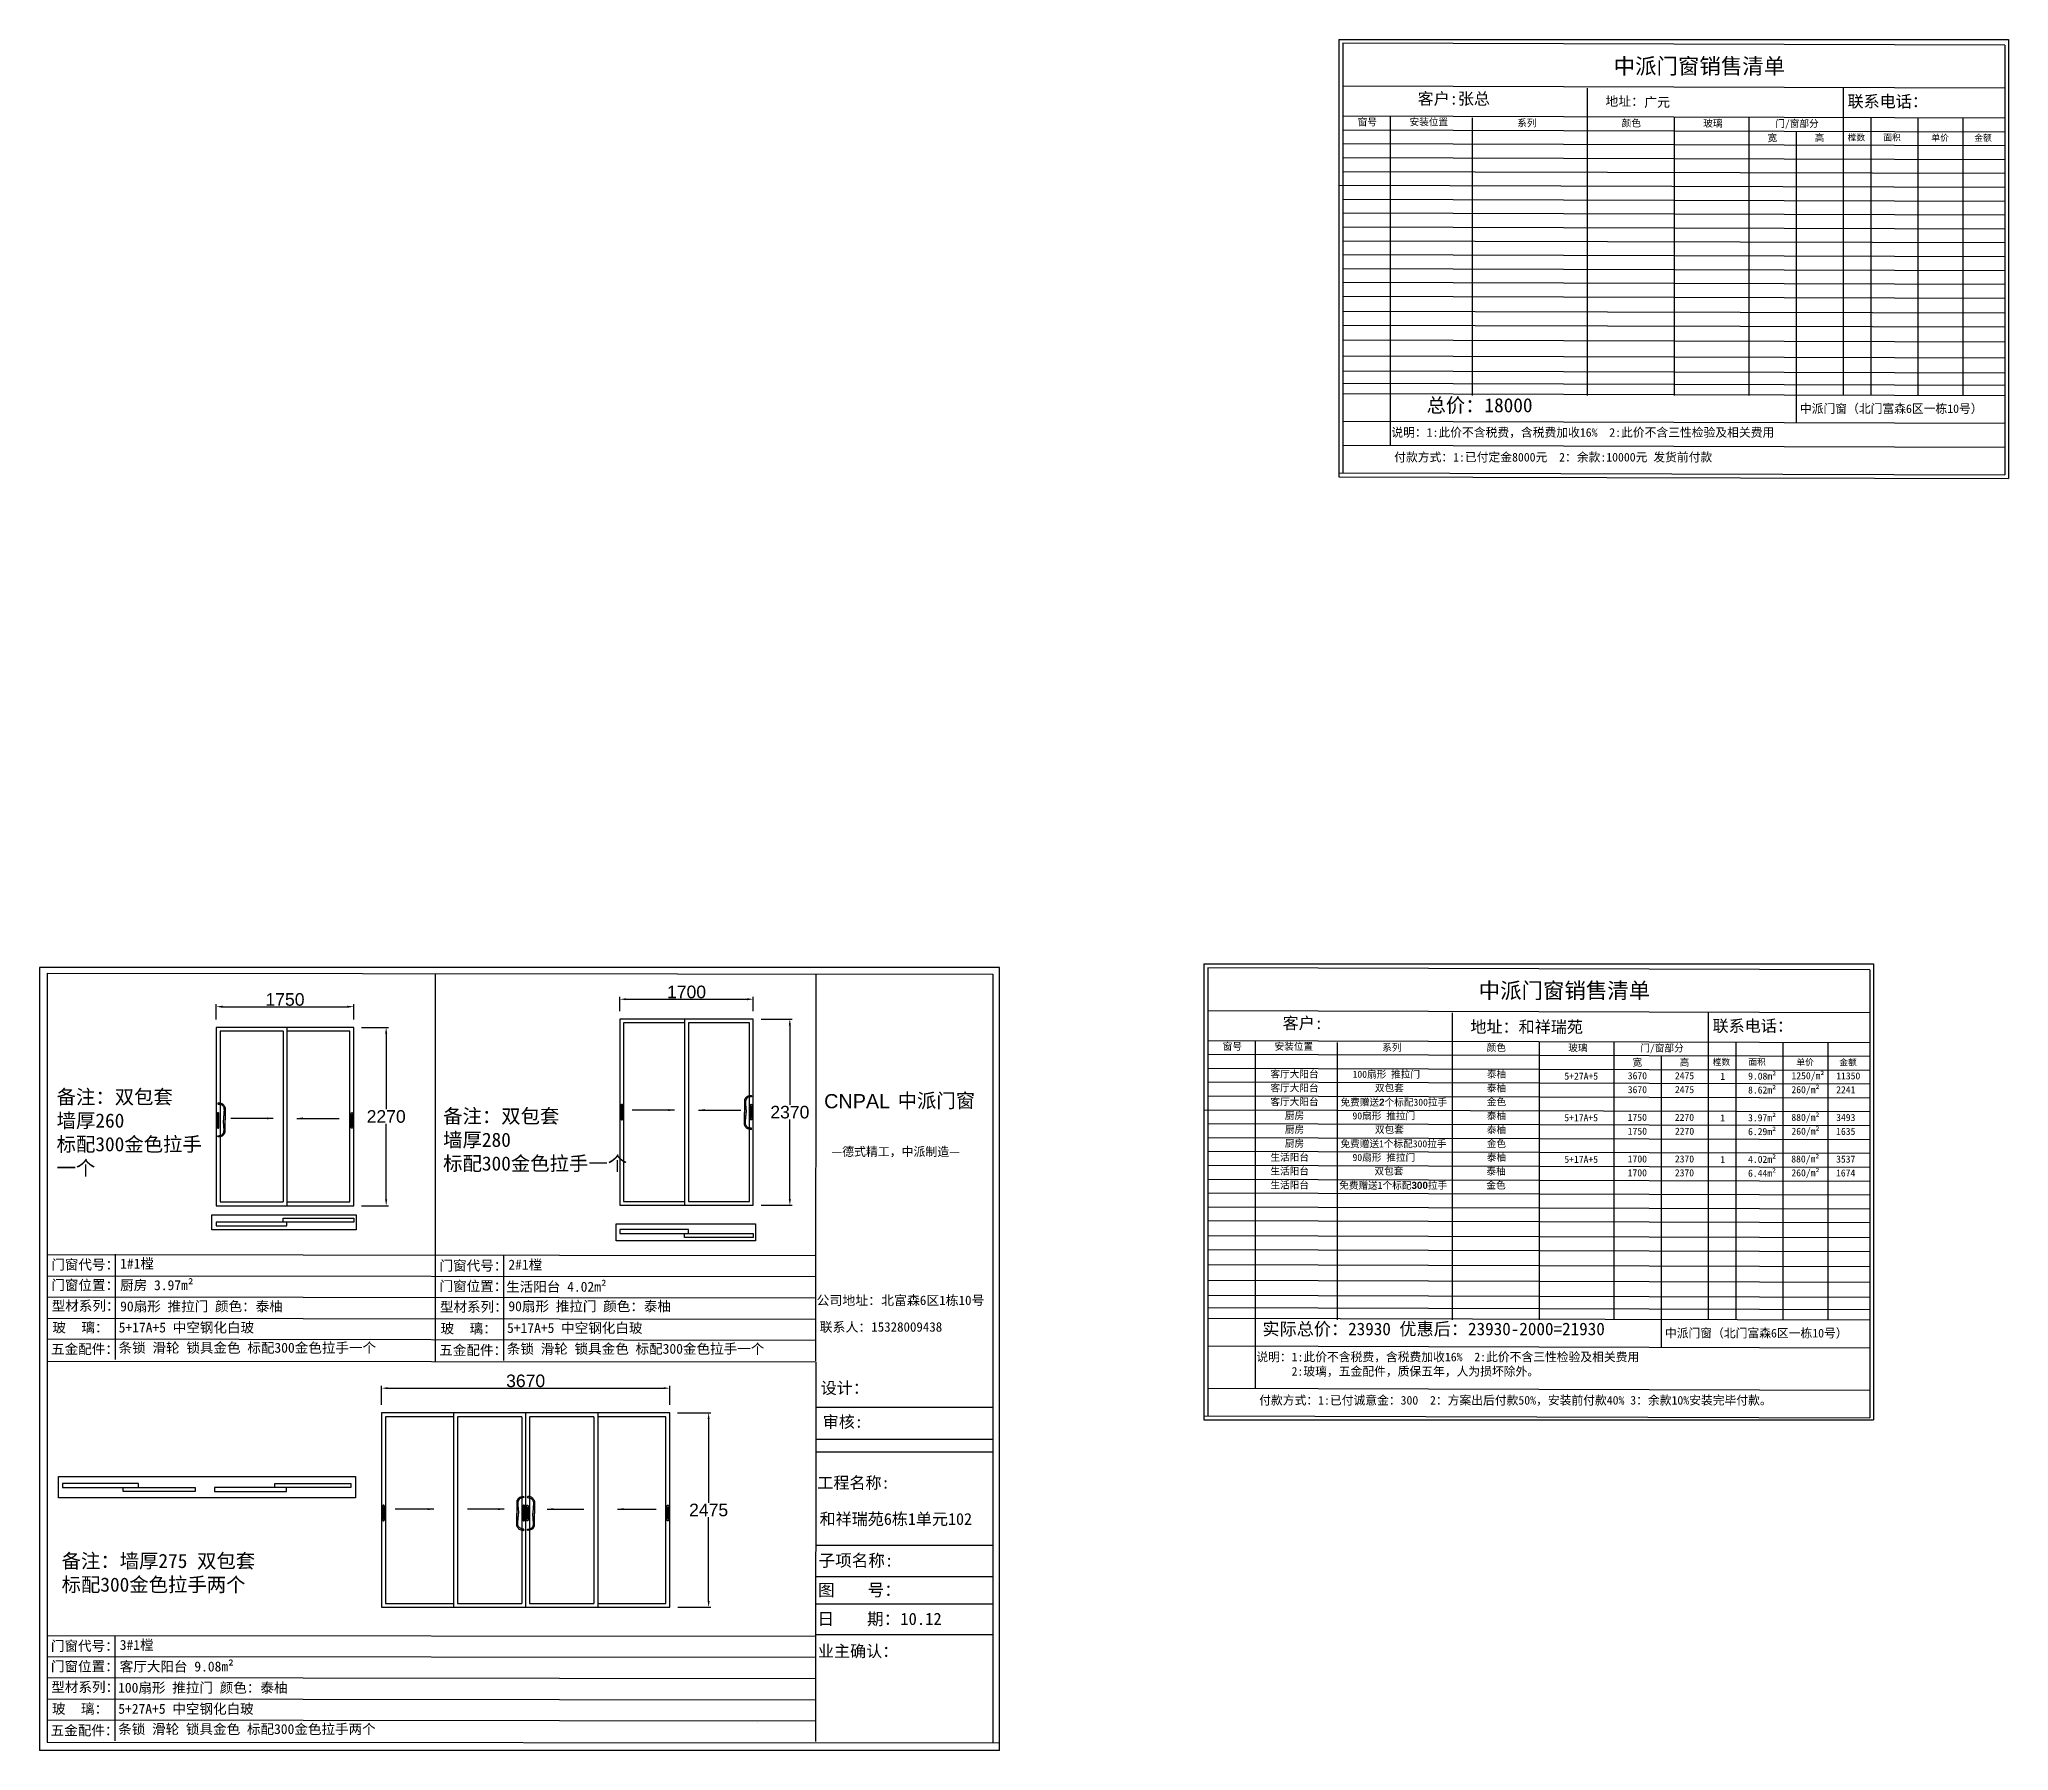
# Model space of a CAD drawing. Header units: inches. Extents: x -138455 to 599497, y -747149 to 13167.
# Drawn here: x 241319 to 266384, y -376523 to -354744 of the extents above; entities that cross this region are included whole.
import ezdxf

# ---------------------------------------------------------------- set-up
doc = ezdxf.new("R2010")
doc.units = ezdxf.units.IN
doc.header["$MEASUREMENT"] = 0
doc.header["$PDMODE"] = 35
doc.header["$PDSIZE"] = -3
doc.layers.add('0 @ 1', color=7, linetype='Continuous')
doc.styles.add('Annotative', font='arialbd.ttf')
doc.styles.add('MtXpl_', font='')
doc.styles.get("Standard").update_dxf_attribs({"font": 'arial.ttf'})
doc.styles.get('MtXpl_').set_extended_font_data('SimSun')
doc.dimstyles.get("Standard").update_dxf_attribs({"dimtxt": 80, "dimasz": 70, "dimexe": 40, "dimexo": 80, "dimgap": 0, "dimtad": 1, "dimtih": 1, "dimtoh": 1, "dimdec": 0, "dimzin": 0, "dimdsep": 46, "dimtxsty": 'Standard', "dimcen": 0.09, "dimadec": 0, "dimazin": 0, "dimtfac": 1, "dimtdec": 0, "dimtofl": 0, "dimtmove": 0, "dimatfit": 3, "dimfxl": 0, "dimtolj": 1, "dimtzin": 0, "dimarcsym": 0})

# ---------------------------------------------------------------- blocks, each defined once
blk = doc.blocks.new('*D1774')
at = {"color": 0, "lineweight": -2, "transparency": 16777216}
for p, q in [((243570, -367218), (243570, -367025)), ((243650, -367055), (245240, -367055)), ((245320, -367218), (245320, -367025))]:
    blk.add_line(p, q, dxfattribs=at)
at = {"color": 0, "transparency": 16777216}
for points in [[(243650, -367042), (243650, -367069), (243570, -367055)], [(245240, -367042), (245240, -367069), (245320, -367055)]]:
    blk.add_solid(points, dxfattribs=at)
at = {"layer": 'Defpoints', "color": 0, "transparency": 16777216}
for p in [(245320, -367055), (243570, -367318), (245320, -367318)]:
    blk.add_point(p, dxfattribs=at)
at = {"color": 0, "transparency": 16777216, "insert": (244445, -366964), "char_height": 160, "attachment_point": 5}
blk.add_mtext('\\A1;1750', dxfattribs=at)
blk = doc.blocks.new('*D1775')
at = {"color": 0, "lineweight": -2, "transparency": 16777216}
for p, q in [((245420, -367318), (245763, -367318)), ((245733, -367398), (245733, -368361)), ((245733, -369508), (245733, -368545)), ((245420, -369588), (245763, -369588))]:
    blk.add_line(p, q, dxfattribs=at)
at = {"color": 0, "transparency": 16777216}
for points in [[(245719, -367398), (245746, -367398), (245733, -367318)], [(245719, -369508), (245746, -369508), (245733, -369588)]]:
    blk.add_solid(points, dxfattribs=at)
at = {"layer": 'Defpoints', "color": 0, "transparency": 16777216}
for p in [(245320, -367318), (245320, -369588), (245733, -369588)]:
    blk.add_point(p, dxfattribs=at)
at = {"color": 0, "transparency": 16777216, "insert": (245733, -368453), "char_height": 160, "attachment_point": 5}
blk.add_mtext('\\A1;2270', dxfattribs=at)
blk = doc.blocks.new('*D1776')
at = {"color": 0, "lineweight": -2, "transparency": 16777216}
for p, q in [((250506, -367212), (250901, -367212)), ((250871, -367292), (250871, -368306)), ((250871, -369502), (250871, -368489)), ((250506, -369582), (250901, -369582))]:
    blk.add_line(p, q, dxfattribs=at)
at = {"color": 0, "transparency": 16777216}
for points in [[(250857, -367292), (250884, -367292), (250871, -367212)], [(250857, -369502), (250884, -369502), (250871, -369582)]]:
    blk.add_solid(points, dxfattribs=at)
at = {"layer": 'Defpoints', "color": 0, "transparency": 16777216}
for p in [(250406, -367212), (250406, -369582), (250871, -369582)]:
    blk.add_point(p, dxfattribs=at)
at = {"color": 0, "transparency": 16777216, "insert": (250871, -368398), "char_height": 160, "attachment_point": 5}
blk.add_mtext('\\A1;2370', dxfattribs=at)
blk = doc.blocks.new('*D1777')
at = {"color": 0, "lineweight": -2, "transparency": 16777216}
for p, q in [((248706, -367112), (248706, -366930)), ((250406, -367112), (250406, -366930)), ((248786, -366960), (250326, -366960))]:
    blk.add_line(p, q, dxfattribs=at)
at = {"color": 0, "transparency": 16777216}
for points in [[(248786, -366947), (248786, -366973), (248706, -366960)], [(250326, -366947), (250326, -366973), (250406, -366960)]]:
    blk.add_solid(points, dxfattribs=at)
at = {"layer": 'Defpoints', "color": 0, "transparency": 16777216}
for p in [(250406, -366960), (248706, -367212), (250406, -367212)]:
    blk.add_point(p, dxfattribs=at)
at = {"color": 0, "transparency": 16777216, "insert": (249556, -366868), "char_height": 160, "attachment_point": 5}
blk.add_mtext('\\A1;1700', dxfattribs=at)
blk = doc.blocks.new('*D1778')
at = {"color": 0, "lineweight": -2, "transparency": 16777216}
for p, q in [((245673, -372123), (245673, -371880)), ((245753, -371910), (249263, -371910)), ((249343, -372123), (249343, -371880))]:
    blk.add_line(p, q, dxfattribs=at)
at = {"color": 0, "transparency": 16777216}
for points in [[(245753, -371897), (245753, -371923), (245673, -371910)], [(249263, -371897), (249263, -371923), (249343, -371910)]]:
    blk.add_solid(points, dxfattribs=at)
at = {"layer": 'Defpoints', "color": 0, "transparency": 16777216}
for p in [(249343, -371910), (245673, -372223), (249343, -372223)]:
    blk.add_point(p, dxfattribs=at)
at = {"color": 0, "transparency": 16777216, "insert": (247508, -371818), "char_height": 160, "attachment_point": 5}
blk.add_mtext('\\A1;3670', dxfattribs=at)
blk = doc.blocks.new('*D1779')
at = {"color": 0, "lineweight": -2, "transparency": 16777216}
for p, q in [((249439, -372224), (249867, -372224)), ((249837, -372304), (249837, -373369)), ((249837, -374618), (249837, -373553)), ((249443, -374698), (249867, -374698))]:
    blk.add_line(p, q, dxfattribs=at)
at = {"color": 0, "transparency": 16777216}
for points in [[(249824, -372304), (249850, -372304), (249837, -372224)], [(249824, -374618), (249850, -374618), (249837, -374698)]]:
    blk.add_solid(points, dxfattribs=at)
at = {"layer": 'Defpoints', "color": 0, "transparency": 16777216}
for p in [(249339, -372224), (249343, -374698), (249837, -374698)]:
    blk.add_point(p, dxfattribs=at)
at = {"color": 0, "transparency": 16777216, "insert": (249837, -373461), "char_height": 160, "attachment_point": 5}
blk.add_mtext('\\A1;2475', dxfattribs=at)
blk = doc.blocks.new('123hhh')
for centre, radius, start, end in [((280706.3, -83231.5), 10, 16.45017, 30.15144), ((280724, -83285), 15, 176.76219, 183.23781), ((280706.3, -83338.5), 10, 329.84856, 343.54983)]:
    blk.add_arc(centre, radius, start, end)
for points, knots in [([(280691.5, -83211), (280688.9, -83210.6), (280685.3, -83210.1), (280685, -83215), (280689.9, -83216.5), (280695.6, -83216.9), (280703.8, -83219.4), (280710.5, -83226.2), (280712.5, -83239.1), (280711.7, -83253.6), (280710.7, -83267.6), (280709.5, -83277.4), (280709.2, -83282.1), (280709.1, -83284.2)], [0, 0, 0, 0, 6.082763, 8.582763, 11.318747, 19.461781, 26.725965, 36.438119, 46.233865, 64.642794, 80.276332, 88.205882, 94.390611, 94.390611, 94.390611, 94.390611]), ([(280714.9, -83226.5), (280712.4, -83222.1), (280706.8, -83213.8), (280697, -83212), (280691.5, -83211)], [0.93741, 0.93741, 0.93741, 0.93741, 13.606526, 29.417915, 29.417915, 29.417915, 29.417915]), ([(280715.8, -83228.7), (280716.2, -83230), (280717.4, -83234.2), (280716.8, -83248.6), (280716.7, -83266), (280716.7, -83280.5), (280716.7, -83285)], [1.197256, 1.197256, 1.197256, 1.197256, 5.358743, 14.155697, 44.084834, 57.684594, 57.684594, 57.684594, 57.684594]), ([(280691.5, -83359), (280688.9, -83359.4), (280685.3, -83359.9), (280685, -83355), (280689.9, -83353.5), (280695.6, -83353.1), (280703.8, -83350.6), (280710.5, -83343.8), (280712.5, -83330.9), (280711.7, -83316.4), (280710.7, -83302.4), (280709.5, -83292.6), (280709.2, -83287.9), (280709.1, -83285.8)], [0, 0, 0, 0, 6.082763, 8.582763, 11.318747, 19.461781, 26.725965, 36.438119, 46.233865, 64.642794, 80.276332, 88.205882, 94.390611, 94.390611, 94.390611, 94.390611]), ([(280715.8, -83341.3), (280716.2, -83340), (280717.4, -83335.8), (280716.8, -83321.4), (280716.7, -83304), (280716.7, -83289.5), (280716.7, -83285)], [1.197256, 1.197256, 1.197256, 1.197256, 5.358743, 14.155697, 44.084834, 57.684594, 57.684594, 57.684594, 57.684594]), ([(280714.9, -83343.5), (280712.4, -83347.9), (280706.8, -83356.2), (280697, -83358), (280691.5, -83359)], [0.93741, 0.93741, 0.93741, 0.93741, 13.606526, 29.417915, 29.417915, 29.417915, 29.417915])]:
    blk.add_open_spline(points, degree=3, knots=knots)

msp = doc.modelspace()

# ---------------------------------------------------------------- linework, layer by layer
for p, q in [((257860.3, -354744.5), (257860.3, -360309.9)), ((257860.3, -354744.5), (266384, -354744.5)), ((266334, -354819.6), (257910.3, -354794.5)), ((257910.3, -354794.5), (257910.3, -360259.9)), ((266334, -354819.6), (266334, -360285)), ((266384, -354744.5), (266384, -360335)), ((266334, -355366), (257910.3, -355340.8)), ((261017.5, -355366), (261017.5, -358052.9)), ((264279, -355366), (264279, -359276.4)), ((257910.3, -355717.8), (266334, -355743)), ((257910.3, -355894.3), (266334, -355919.5)), ((258510.3, -355717.8), (258510.3, -357306.1)), ((259555.8, -355743), (259555.8, -359276.4)), ((262127.3, -355743), (262127.3, -359276.4)), ((263079, -355743), (263079, -359276.4)), ((263679, -355919.5), (263679, -359276.4)), ((264630, -355743), (264630, -359276.4)), ((265230, -355743), (265230, -357331.2)), ((265799.3, -355743), (265799.3, -359276.4)), ((257910.3, -356070.8), (266334, -356095.9)), ((257910.3, -356247.2), (266334, -356272.4)), ((257910.3, -356423.7), (266334, -356448.9)), ((257860.3, -356600.2), (266334, -356625.3)), ((257910.3, -356776.7), (266334, -356801.8)), ((257910.3, -356953.1), (266334, -356978.3)), ((257910.3, -357129.6), (266334, -357154.7)), ((257910.3, -357306.1), (266334, -357331.2)), ((258510.3, -357306.1), (258510.3, -359907.9)), ((265230, -357331.2), (265230, -359276.4)), ((257910.3, -357482.5), (266334, -357507.7)), ((257910.3, -357659), (266334, -357684.2)), ((257910.3, -357835.5), (266334, -357860.6)), ((257910.3, -358012), (266334, -358037.1)), ((261017.5, -358052.9), (261017.5, -359276.4)), ((257910.3, -358201.2), (266334, -358226.3)), ((257910.3, -358379.4), (266334, -358404.5)), ((257910.3, -358570), (266334, -358595.2)), ((257910.3, -358771.8), (266334, -358797)), ((257910.3, -358962.5), (266334, -358987.6)), ((257910.3, -359118.4), (266334, -359143.5)), ((257910.3, -359251.3), (266334, -359276.4)), ((263679, -359276.4), (263679, -359629.4)), ((257910.3, -359604.2), (266334, -359629.4)), ((257910.3, -359907.9), (266334, -359933)), ((257860.3, -360259.9), (266334, -360285)), ((257860.3, -360309.9), (266384, -360335)), ((241318.6, -366555.4), (241318.6, -376522.6)), ((253538.5, -366555.4), (241318.6, -366555.4)), ((241418.5, -366626.3), (253454.5, -366639.5)), ((241418.5, -366626.3), (241418.5, -376413.3)), ((246360.1, -371567.3), (246360.2, -366639.5)), ((251199.5, -366639.5), (251199.4, -371560.3)), ((253454.5, -366639.5), (253456.5, -371577.2)), ((253538.5, -371677.3), (253538.5, -366555.4)), ((256142, -366510.2), (256142, -372312.1)), ((256142, -366510.2), (264665.7, -366510.2)), ((264615.7, -366585.3), (256192, -366560.2)), ((256192, -366560.2), (256192, -372262.1)), ((264615.7, -366585.3), (264615.7, -372287.2)), ((264665.7, -366510.2), (264665.7, -372312.1)), ((264615.7, -367131.7), (256192, -367106.5)), ((259299.2, -367131.7), (259299.2, -369818.6)), ((262560.7, -367131.7), (262560.7, -371042.1)), ((244420, -367368), (244420, -369538)), ((244470, -367318), (244470, -369588)), ((249530.5, -367212.5), (249530.5, -369582.5)), ((249580.5, -367262.5), (249580.5, -369532.5)), ((256192, -367483.5), (264615.7, -367508.7)), ((256192, -367660), (264615.7, -367685.2)), ((256792, -367483.5), (256792, -369071.8)), ((257837.5, -367508.7), (257837.5, -369076.7)), ((260409.1, -367508.7), (260409.1, -371042.1)), ((261360.7, -367508.7), (261360.7, -371042.1)), ((261960.7, -367685.2), (261960.7, -371042.1)), ((262911.8, -367508.7), (262911.8, -371042.1)), ((263511.8, -367508.7), (263511.8, -369096.9)), ((264081.1, -367508.7), (264081.1, -371042.1)), ((256192, -367836.5), (264615.7, -367861.6)), ((256192, -368013), (264615.7, -368038.1)), ((256192, -368189.4), (264615.7, -368214.6)), ((256142, -368365.9), (264615.7, -368391)), ((256192, -368542.4), (264615.7, -368567.5)), ((256192, -368718.8), (264615.7, -368744)), ((256192, -368895.3), (264615.7, -368920.5)), ((256192, -369071.8), (264615.7, -369096.9)), ((256792, -369071.8), (256792, -371910.1)), ((257837.5, -369076.7), (257837.5, -371042.1)), ((263511.8, -369096.9), (263511.8, -371042.1)), ((256192, -369248.3), (264615.7, -369273.4)), ((256192, -369424.7), (264615.7, -369449.9)), ((256192, -369601.2), (264615.7, -369626.3)), ((256192, -369777.7), (264615.7, -369802.8)), ((259299.2, -369818.6), (259299.2, -371042.1)), ((241418.5, -370210.8), (251199.4, -370222.1)), ((242283.3, -370204.3), (242283.7, -371545.5)), ((256192, -369966.9), (264615.7, -369992)), ((256192, -370145.1), (264615.7, -370170.3)), ((247224.9, -370217.5), (247225.3, -371558.7)), ((256192, -370335.8), (264615.7, -370360.9)), ((241418.5, -370478.3), (251199.4, -370489.6)), ((256192, -370537.5), (264615.7, -370562.7)), ((241418.5, -370747.6), (251199.4, -370758.9)), ((256192, -370728.2), (264615.7, -370753.3)), ((256192, -370884.1), (264615.7, -370909.2)), ((241418.5, -371019), (251199.4, -371030.3)), ((256192, -371017), (264615.7, -371042.1)), ((261960.7, -371042.1), (261960.7, -371395.1)), ((241418.5, -371283.9), (251199.4, -371297.1)), ((256192, -371369.9), (264615.7, -371395.1)), ((241418.5, -371567.9), (251199.5, -371575.8)), ((251199.5, -371575.8), (251199.4, -376405.7)), ((253454.5, -371577.2), (253456.5, -376422.5)), ((253538.5, -376522.6), (253538.5, -371677.3)), ((256192, -371910.1), (264615.7, -371935.2)), ((251199.5, -372152.3), (253454.5, -372152.3)), ((245723, -372273.5), (245723, -374648.5)), ((246590.5, -372273.5), (245723, -372273.5)), ((246590.5, -372223.5), (246590.5, -374698.5)), ((246640.5, -372273.5), (246640.5, -374648.5)), ((247458, -372273.5), (246640.5, -372273.5)), ((247458, -372273.5), (247458, -374648.5)), ((247508, -372223.5), (247508, -374698.5)), ((247558, -372273.5), (247558, -374648.5)), ((248375.5, -372273.5), (247558, -372273.5)), ((248375.5, -372273.5), (248375.5, -374648.5)), ((248425.5, -372223.5), (248425.5, -374698.5)), ((249293, -372273.5), (248425.5, -372273.5)), ((249293, -374648.5), (249293, -372273.5)), ((256142, -372262.1), (264615.7, -372287.2)), ((256142, -372312.1), (264665.7, -372312.1)), ((251199.4, -372558.6), (253454.5, -372558.6)), ((251199.4, -372719.6), (253456, -372718.9)), ((251199.4, -373910.1), (253456.1, -373909.4)), ((251199.4, -374308.4), (253456.2, -374307.7)), ((245723, -374648.5), (246590.5, -374648.5)), ((246640.5, -374648.5), (247458, -374648.5)), ((247558, -374648.5), (248375.5, -374648.5)), ((248425.5, -374648.5), (249293, -374648.5)), ((251199.4, -374655.8), (253456.3, -374655.1)), ((241418.5, -375056.2), (251199.4, -375067.5)), ((242278.3, -375057.2), (242278.7, -376398.4)), ((251199.4, -375044.6), (253456.4, -375044)), ((241418.5, -375323.7), (251199.4, -375334.9)), ((241418.5, -375593), (251199.4, -375604.3)), ((241418.5, -375864.4), (251199.4, -375875.6)), ((241418.5, -376129.3), (251199.4, -376142.5)), ((250457, -376159.8), (250457, -376159.8)), ((241418.5, -376413.3), (253538.5, -376422.6)), ((253538.5, -376522.6), (241318.6, -376522.6))]:
    msp.add_line(p, q)
for points in [[(243570, -369588), (245320, -369588), (245320, -367318), (243570, -367318)], [(248705.5, -369582.5), (250405.5, -369582.5), (250405.5, -367212.5), (248705.5, -367212.5)], [(243512, -369703.5), (245351.5, -369703.5), (245351.5, -369895), (243512, -369895)], [(244470, -369795.5), (243570, -369795.5), (243570, -369845.5), (244470, -369845.5)], [(244420, -369745.5), (245320, -369745.5), (245320, -369795.5), (244420, -369795.5)], [(248659, -369819.5), (250434, -369819.5), (250434, -370036), (248659, -370036)], [(249580.5, -369891), (248705.5, -369891), (248705.5, -369941), (249580.5, -369941)], [(250405.5, -369991), (249530.5, -369991), (249530.5, -369941), (250405.5, -369941)], [(245673, -374698.5), (249343, -374698.5), (249343, -372223.5), (245673, -372223.5)], [(241560.5, -373033), (245342, -373033), (245342, -373305), (241560.5, -373305)], [(241611.5, -373174.5), (242579, -373174.5), (242579, -373124.5), (241611.5, -373124.5)], [(243303, -373224.5), (242385.5, -373224.5), (242385.5, -373174.5), (243303, -373174.5)], [(243547.5, -373224.5), (244465, -373224.5), (244465, -373174.5), (243547.5, -373174.5)], [(245281.5, -373174.5), (244314, -373174.5), (244314, -373124.5), (245281.5, -373124.5)]]:
    msp.add_lwpolyline(points, close=True)
for points in [[(244420, -367368), (243620, -367368), (243620, -369538), (244420, -369538)], [(244470, -369538), (245270, -369538), (245270, -367368), (244470, -367368)], [(249530.5, -367262.5), (248755.5, -367262.5), (248755.5, -369532.5), (249530.5, -369532.5)], [(249580.5, -369532.5), (250355.5, -369532.5), (250355.5, -367262.5), (249580.5, -367262.5)]]:
    msp.add_lwpolyline(points)
at = {"color": 0}
for points in [[(243593, -368600.9), (243593, -368600.9, 0.4142136), (243604.4, -368589.5), (243604.4, -368414.5, 0.4142136), (243593, -368403.1), (243593, -368403.1, 0.4142136), (243581.6, -368414.5), (243581.6, -368589.5, 0.4142136)], [(243593, -368578.2), (243593, -368578.2, 0.4142136), (243598.7, -368572.5), (243598.7, -368431.5, 0.4142136), (243593, -368425.8), (243593, -368425.8, 0.4142136), (243587.3, -368431.5), (243587.3, -368572.5, 0.4142136)], [(245297, -368600.9), (245297, -368600.9, -0.4142136), (245285.6, -368589.5), (245285.6, -368414.5, -0.4142136), (245297, -368403.1), (245297, -368403.1, -0.4142136), (245308.4, -368414.5), (245308.4, -368589.5, -0.4142136)], [(245297, -368578.2), (245297, -368578.2, -0.4142136), (245291.3, -368572.5), (245291.3, -368431.5, -0.4142136), (245297, -368425.8), (245297, -368425.8, -0.4142136), (245302.7, -368431.5), (245302.7, -368572.5, -0.4142136)], [(248731, -368495.4), (248731, -368495.4, 0.4142136), (248742.4, -368484), (248742.4, -368309, 0.4142136), (248731, -368297.6), (248731, -368297.6, 0.4142136), (248719.6, -368309), (248719.6, -368484, 0.4142136)], [(248731, -368472.7), (248731, -368472.7, 0.4142136), (248736.7, -368467), (248736.7, -368326, 0.4142136), (248731, -368320.3), (248731, -368320.3, 0.4142136), (248725.3, -368326), (248725.3, -368467, 0.4142136)], [(250380, -368495.4), (250380, -368495.4, -0.4142136), (250368.6, -368484), (250368.6, -368309, -0.4142136), (250380, -368297.6), (250380, -368297.6, -0.4142136), (250391.4, -368309), (250391.4, -368484, -0.4142136)], [(250380, -368472.7), (250380, -368472.7, -0.4142136), (250374.3, -368467), (250374.3, -368326, -0.4142136), (250380, -368320.3), (250380, -368320.3, -0.4142136), (250385.7, -368326), (250385.7, -368467, -0.4142136)], [(245698, -373597.9), (245698, -373597.9, 0.4142136), (245709.4, -373586.5), (245709.4, -373411.5, 0.4142136), (245698, -373400.1), (245698, -373400.1, 0.4142136), (245686.6, -373411.5), (245686.6, -373586.5, 0.4142136)], [(245698, -373575.2), (245698, -373575.2, 0.4142136), (245703.7, -373569.5), (245703.7, -373428.5, 0.4142136), (245698, -373422.8), (245698, -373422.8, 0.4142136), (245692.3, -373428.5), (245692.3, -373569.5, 0.4142136)], [(247486.5, -373597.9), (247486.5, -373597.9, 0.4142136), (247497.9, -373586.5), (247497.9, -373411.5, 0.4142136), (247486.5, -373400.1), (247486.5, -373400.1, 0.4142136), (247475.1, -373411.5), (247475.1, -373586.5, 0.4142136)], [(247486.5, -373575.2), (247486.5, -373575.2, 0.4142136), (247492.2, -373569.5), (247492.2, -373428.5, 0.4142136), (247486.5, -373422.8), (247486.5, -373422.8, 0.4142136), (247480.8, -373428.5), (247480.8, -373569.5, 0.4142136)], [(247529.5, -373597.9), (247529.5, -373597.9, -0.4142136), (247518.1, -373586.5), (247518.1, -373411.5, -0.4142136), (247529.5, -373400.1), (247529.5, -373400.1, -0.4142136), (247540.9, -373411.5), (247540.9, -373586.5, -0.4142136)], [(247529.5, -373575.2), (247529.5, -373575.2, -0.4142136), (247523.8, -373569.5), (247523.8, -373428.5, -0.4142136), (247529.5, -373422.8), (247529.5, -373422.8, -0.4142136), (247535.2, -373428.5), (247535.2, -373569.5, -0.4142136)], [(249318, -373597.9), (249318, -373597.9, -0.4142136), (249306.6, -373586.5), (249306.6, -373411.5, -0.4142136), (249318, -373400.1), (249318, -373400.1, -0.4142136), (249329.4, -373411.5), (249329.4, -373586.5, -0.4142136)], [(249318, -373575.2), (249318, -373575.2, -0.4142136), (249312.3, -373569.5), (249312.3, -373428.5, -0.4142136), (249318, -373422.8), (249318, -373422.8, -0.4142136), (249323.7, -373428.5), (249323.7, -373569.5, -0.4142136)]]:
    msp.add_lwpolyline(points, format="xyb", close=True, dxfattribs=at)

# ---------------------------------------------------------------- block references
at = {"yscale": 2.902285752774178, "zscale": 2.902285752774178}
for p, xscale in [((1065013.3, -126684), -2.902285752774178), ((-571037.8, -126778.9), 2.902285752774178), ((1062115.8, -131787.1), -2.902285752774178), ((-567099.8, -131787.1), 2.902285752774178)]:
    msp.add_blockref('123hhh', p, dxfattribs=dict(at, xscale=xscale))

# ---------------------------------------------------------------- texts
msp.add_text('CNPAL', height=180.36).set_placement((251307.3, -368347.9))
at = {"style": 'MtXpl_'}
for s, height, p in [('中派门窗', 180.36, (252243.8, -368340.5)), ('—德式精工，中派制造—', 110.99, (251401.6, -368955.9)), ('公司地址：北富森6区1栋10号', 120.577, (251210.1, -370852.1)), ('联系人：15328009438', 120.577, (251249.8, -371191.3)), ('设计：', 149.85, (251263.5, -371982.4)), ('审核:', 149.85, (251289.3, -372412.9)), ('工程名称:', 149.85, (251220.6, -373188.7)), ('和祥瑞苑6栋1单元102', 149.846, (251249.6, -373650)), ('子项名称:', 154.84, (251236.2, -374180.1)), ('图    号：', 154.84, (251228.7, -374555.6)), ('日    期：10.12', 154.844, (251221.7, -374923.4)), ('业主确认：', 149.85, (251228.3, -375331.7))]:
    msp.add_text(s, height=height, dxfattribs=at).set_placement(p)
at = {"layer": '0 @ 1', "style": 'Annotative'}
for s, height, p in [('广元', 120, (261746.7, -355603.2)), ('门窗代号：', 126.53, (241470.2, -370400.4)), ('门窗代号：', 126.53, (246411.8, -370413.6)), ('门窗位置：', 126.53, (241470.2, -370661)), ('门窗位置：', 126.53, (246411.8, -370674.3)), ('型材系列：', 126.53, (241475.5, -370924.4)), ('型材系列：', 126.53, (246417.1, -370937.6)), ('玻    璃：', 126.53, (241484.3, -371200.5)), ('玻    璃：', 126.53, (246425.9, -371213.8)), ('五金配件：', 126.53, (241467, -371475.6)), ('五金配件：', 126.53, (246408.7, -371488.9)), ('门窗代号：', 126.53, (241465.2, -375253.3)), ('门窗位置：', 126.53, (241465.2, -375514)), ('型材系列：', 126.53, (241470.5, -375777.3)), ('玻    璃：', 126.53, (241479.4, -376053.5)), ('五金配件：', 126.53, (241462.1, -376328.6))]:
    msp.add_text(s, height=height, dxfattribs=at).set_placement(p)
at = {"layer": '0 @ 1', "attachment_point": 1, "style": 'Annotative'}
for s, width, heights, insert, char_height in [('{\\fSimSun|b1|i0|c134|p2;中派门窗销售清单}', 2802.276, [0], (261357, -354983.9), 200), ('{\\fSimSun|b1|i0|c134|p2;客户:张总}', 1244.763, [0], (258861.7, -355423.9), 150), ('{\\fSimSun|b1|i0|c134|p2;地址：}', 3483.473, [0], (261251.8, -355470.7), 120), ('{\\fSimSun|b1|i0|c134|p2;联系电话：}', 1409.924, [0], (264333.9, -355458.6), 150), ('{\\fSimSun|b1|i0|c134|p2;窗号}', 485.592, [0], (258099, -355750.4), 90), ('{\\fSimSun|b1|i0|c134|p2;安装位置}', 706.927, [0], (258758.7, -355749.8), 90), ('{\\fSimSun|b1|i0|c134|p2;系列}', 485.592, [0], (260129.4, -355763), 90), ('{\\fSimSun|b1|i0|c134|p2;颜色}', 485.592, [0], (261458.4, -355764.1), 90), ('{\\fSimSun|b1|i0|c134|p2;玻璃}', 485.592, [0], (262497.1, -355767.7), 90), ('{\\fSimSun|b1|i0|c134|p2;门/窗部分}', 603.897, [0], (263414.3, -355770.4), 90), ('{\\fSimSun|b1|i0|c134|p2;宽 }', 603.897, [0], (263315.5, -355952.5), 90), ('{\\fSimSun|b1|i0|c134|p2;高 }', 603.897, [0], (263915.5, -355952.5), 90), ('{\\fSimSun|b1|i0|c134|p2;樘数}', 603.897, [0], (264334.3, -355952.7), 80), ('{\\fSimSun|b1|i0|c134|p2;面积}', 603.897, [0], (264788.7, -355952.7), 80), ('{\\fSimSun|b1|i0|c134|p2;单价}', 603.897, [0], (265399.7, -355956.4), 80), ('{\\fSimSun|b1|i0|c134|p2;金额}', 603.897, [0], (265946.7, -355957.8), 80), ('{\\fSimSun|b1|i0|c134|p2;总价：18000}', 2957.882, [0], (258975.6, -359310.3), 180), ('{\\fSimSun|b1|i0|c134|p2;中派门窗（北门富森6区一栋10号）}', 2734.804, [0], (263727.6, -359389.2), 110), ('{\\fSimSun|b1|i0|c134|p2;说明：1:此价不含税费，含税费加收16%  2:此价不含三性检验及相关费用}', 6113.097, [0], (258526.6, -359691.9), 110), ('{\\fSimSun|b1|i0|c134|p2;付款方式：1:已付定金8000元  2：余款:10000元 发货前付款}', 7146.186, [0], (258563.2, -360007), 110), ('{\\fSimSun|b1|i0|c134|p2;中派门窗销售清单}', 2802.276, [0], (259638.7, -366749.6), 200), ('{\\fSimSun|b1|i0|c134|p2;客户:}', 1244.763, [0], (257143.4, -367189.6), 150), ('{\\fSimSun|b1|i0|c134|p2;联系电话：}', 1409.924, [0], (262615.6, -367224.3), 150), ('{\\fSimSun|b1|i0|c134|p2;地址：和祥瑞苑}', 3483.473, [0], (259533.5, -367236.4), 150), ('{\\fSimSun|b1|i0|c134|p2;窗号}', 485.592, [0], (256380.7, -367516.1), 90), ('{\\fSimSun|b1|i0|c134|p2;安装位置}', 706.927, [0], (257040.5, -367515.5), 90), ('{\\fSimSun|b1|i0|c134|p2;系列}', 485.592, [0], (258411.1, -367528.8), 90), ('{\\fSimSun|b1|i0|c134|p2;颜色}', 485.592, [0], (259740.1, -367529.8), 90), ('{\\fSimSun|b1|i0|c134|p2;玻璃}', 485.592, [0], (260778.8, -367533.4), 90), ('{\\fSimSun|b1|i0|c134|p2;宽 }', 603.897, [0], (261597.2, -367718.2), 90), ('{\\fSimSun|b1|i0|c134|p2;门/窗部分}', 603.897, [0], (261696.1, -367536.1), 90), ('{\\fSimSun|b1|i0|c134|p2;高 }', 603.897, [0], (262197.2, -367718.2), 90), ('{\\fSimSun|b1|i0|c134|p2;樘数}', 603.897, [0], (262616.1, -367718.4), 80), ('{\\fSimSun|b1|i0|c134|p2;面积}', 603.897, [0], (263070.4, -367718.4), 80), ('{\\fSimSun|b1|i0|c134|p2;客厅大阳台}', 706.927, [0], (256988.1, -367866.9), 90), ('{\\fSimSun|b1|i0|c134|p2;100扇形 推拉门}', 1041.503, [0], (258033.6, -367870), 90), ('{\\fSimSun|b1|i0|c134|p2;泰柚}', 1041.503, [0], (259743, -367869.2), 90), ('{\\fSimSun|b1|i0|c134|p2;5+27A+5}', 1041.503, [0], (260730, -367893.8), 90), ('{\\fSimSun|b1|i0|c134|p2;3670}', 1041.503, [0], (261536.4, -367888.8), 90), ('{\\fSimSun|b1|i0|c134|p2;2475}', 1041.503, [0], (262136.4, -367888.8), 90), ('{\\fSimSun|b1|i0|c134|p2;1}', 1041.503, [0], (262713.6, -367896.3), 90), ('{\\fSimSun|b1|i0|c134|p2;9.08m²}', 1041.503, [0], (263068.3, -367893.5), 90), ('{\\fSimSun|b1|i0|c134|p2;1250/m²}', 1041.503, [0], (263620.3, -367889.1), 90), ('{\\fSimSun|b1|i0|c134|p2;单价}', 603.897, [0], (263681.5, -367722.1), 80), ('{\\fSimSun|b1|i0|c134|p2;11350}', 1041.503, [0], (264189.6, -367890.8), 90), ('{\\fSimSun|b1|i0|c134|p2;金额}', 603.897, [0], (264228.4, -367723.5), 80), ('{\\fSimSun|b1|i0|c134|p2;备注：双包套\\P墙厚260 \\P标配300金色拉手一个}', 2031.93, [0], (241538.1, -368112.4), 180.693), ('{\\fSimSun|b1|i0|c134|p2;客厅大阳台}', 706.927, [0], (256987.6, -368219.8), 90), ('{\\fSimSun|b1|i0|c134|p2;客厅大阳台}', 706.927, [0], (256988.1, -368043.4), 90), ('{\\fSimSun|b1|i0|c134|p2;双包套}', 1041.503, [0], (258318, -368044), 90), ('{\\fSimSun|b1|i0|c134|p2;金色}', 1041.503, [0], (259742.5, -368222.2), 90), ('{\\fSimSun|b1|i0|c134|p2;泰柚}', 1041.503, [0], (259742.5, -368045.7), 90), ('{\\fSimSun|b1|i0|c134|p2;3670}', 1041.503, [0], (261536.4, -368065.2), 90), ('{\\fSimSun|b1|i0|c134|p2;2475}', 1041.503, [0], (262136.4, -368065.2), 90), ('{\\fSimSun|b1|i0|c134|p2;8.62m²}', 1041.503, [0], (263067.7, -368070), 90), ('{\\fSimSun|b1|i0|c134|p2;260/m²}', 1041.503, [0], (263619.8, -368065.6), 90), ('{\\fSimSun|b1|i0|c134|p2;2241}', 1041.503, [0], (264189.1, -368067.3), 90), ('{\\fSimSun|b1|i0|c134|p2;备注：双包套\\P墙厚280\\P标配300金色拉手一个}', 2376.5, [0], (246458.2, -368357.3), 180.693), ('{\\fSimSun|b1|i0|c134|p2;厨房}', 706.927, [0], (257172, -368396.3), 90), ('{\\fSimSun|b1|i0|c134|p2;免费赠送}2{\\fSimSun|b1|i0|c134|p2;个标配300拉手}', 1550.403, [0], (257879.5, -368225.8), 90), ('{\\fSimSun|b1|i0|c134|p2;90扇形 推拉门}', 1041.503, [0], (258032.6, -368399.4), 90), ('{\\fSimSun|b1|i0|c134|p2;泰柚}', 1041.503, [0], (259741.9, -368398.6), 90), ('{\\fSimSun|b1|i0|c134|p2;5+17A+5}', 1041.503, [0], (260729, -368423.2), 90), ('{\\fSimSun|b1|i0|c134|p2;1750}', 1041.503, [0], (261535.3, -368418.2), 90), ('{\\fSimSun|b1|i0|c134|p2;2270}', 1041.503, [0], (262135.3, -368418.2), 90), ('{\\fSimSun|b1|i0|c134|p2;1}', 1041.503, [0], (262712.6, -368425.7), 90), ('{\\fSimSun|b1|i0|c134|p2;3.97m²}', 1041.503, [0], (263067.2, -368422.9), 90), ('{\\fSimSun|b1|i0|c134|p2;880/m²}', 1041.503, [0], (263619.3, -368418.5), 90), ('{\\fSimSun|b1|i0|c134|p2;3493}', 1041.503, [0], (264189.1, -368420.2), 90), ('{\\fSimSun|b1|i0|c134|p2;厨房}', 706.927, [0], (257172, -368572.9), 90), ('{\\fSimSun|b1|i0|c134|p2;双包套}', 1041.503, [0], (258318, -368573.5), 90), ('{\\fSimSun|b1|i0|c134|p2;泰柚}', 1041.503, [0], (259742.5, -368575.2), 90), ('{\\fSimSun|b1|i0|c134|p2;1750}', 1041.503, [0], (261536.4, -368594.8), 90), ('{\\fSimSun|b1|i0|c134|p2;2270}', 1041.503, [0], (262136.4, -368594.8), 90), ('{\\fSimSun|b1|i0|c134|p2;6.29m²}', 1041.503, [0], (263067.7, -368599.5), 90), ('{\\fSimSun|b1|i0|c134|p2;260/m²}', 1041.503, [0], (263619.8, -368595.1), 90), ('{\\fSimSun|b1|i0|c134|p2;1635}', 1041.503, [0], (264188.6, -368596.7), 90), ('{\\fSimSun|b1|i0|c134|p2;生活阳台}', 706.927, [0], (256987.6, -368925.7), 90), ('{\\fSimSun|b1|i0|c134|p2;厨房}', 706.927, [0], (257171.5, -368749.4), 90), ('{\\fSimSun|b1|i0|c134|p2;免费赠送1个标配300拉手}', 1550.403, [0], (257879.5, -368755.2), 90), ('{\\fSimSun|b1|i0|c134|p2;90扇形 推拉门}', 1041.503, [0], (258033.1, -368928.8), 90), ('{\\fSimSun|b1|i0|c134|p2;金色}', 1041.503, [0], (259741.9, -368751.7), 90), ('{\\fSimSun|b1|i0|c134|p2;泰柚}', 1041.503, [0], (259742.5, -368928), 90), ('{\\fSimSun|b1|i0|c134|p2;5+17A+5}', 1041.503, [0], (260729.5, -368952.6), 90), ('{\\fSimSun|b1|i0|c134|p2;1700}', 1041.503, [0], (261535.8, -368947.6), 90), ('{\\fSimSun|b1|i0|c134|p2;2370}', 1041.503, [0], (262135.8, -368947.6), 90), ('{\\fSimSun|b1|i0|c134|p2;1}', 1041.503, [0], (262713.1, -368955.1), 90), ('{\\fSimSun|b1|i0|c134|p2;4.02m²}', 1041.503, [0], (263067.7, -368952.3), 90), ('{\\fSimSun|b1|i0|c134|p2;880/m²}', 1041.503, [0], (263617.7, -368947.9), 90), ('{\\fSimSun|b1|i0|c134|p2;3537}', 1041.503, [0], (264188, -368949.7), 90), ('{\\fSimSun|b1|i0|c134|p2;生活阳台}', 706.927, [0], (256987.6, -369102.2), 90), ('{\\fSimSun|b1|i0|c134|p2;双包套}', 1041.503, [0], (258312.2, -369102.8), 90), ('{\\fSimSun|b1|i0|c134|p2;泰柚}', 1041.503, [0], (259736.7, -369104.5), 90), ('{\\fSimSun|b1|i0|c134|p2;1700}', 1041.503, [0], (261535.3, -369124.1), 90), ('{\\fSimSun|b1|i0|c134|p2;2370}', 1041.503, [0], (262135.3, -369124.1), 90), ('{\\fSimSun|b1|i0|c134|p2;6.44m²}', 1041.503, [0], (263067.2, -369128.8), 90), ('{\\fSimSun|b1|i0|c134|p2;260/m²}', 1041.503, [0], (263619.3, -369124.5), 90), ('{\\fSimSun|b1|i0|c134|p2;1674}', 1041.503, [0], (264187.5, -369126.1), 90), ('{\\fSimSun|b1|i0|c134|p2;生活阳台}', 706.927, [0], (256987.6, -369278.6), 90), ('{\\fSimSun|b1|i0|c134|p2;免费赠送1个标配}300{\\fSimSun|b1|i0|c134|p2;拉手}', 1616.155, [0], (257862.4, -369283.7), 90), ('{\\fSimSun|b1|i0|c134|p2;金色}', 1041.503, [0], (259736.7, -369281), 90), ('{\\fSimSun|b1|i0|c134|p2;1#1樘}', 4396.385, [0], (242346.4, -370260.9), 126.534), ('{\\fSimSun|b1|i0|c134|p2;2#1樘}', 4396.385, [0], (247288, -370274.2), 126.534), ('{\\fSimSun|b1|i0|c134|p2;厨房 3.97m²}', 4396.385, [0], (242346.4, -370536), 126.534), ('{\\fSimSun|b1|i0|c134|p2;生活阳台 4.02m²}', 4396.385, [0], (247259.7, -370556.1), 126.534), ('{\\fSimSun|b1|i0|c134|p2;90扇形 推拉门 颜色：泰柚}', 4396.385, [0], (242346.5, -370805.3), 126.534), ('{\\fSimSun|b1|i0|c134|p2;90扇形 推拉门 颜色：泰柚}', 4396.385, [0], (247288.1, -370803.9), 126.534), ('{\\fSimSun|b1|i0|c134|p2;5+17A+5 中空钢化白玻 }', 6587.2, [0], (242327.6, -371074.6), 126.534), ('{\\fSimSun|b1|i0|c134|p2;5+17A+5 中空钢化白玻 }', 6587.2, [0], (247271.1, -371080.3), 126.534), ('{\\fSimSun|b1|i0|c134|p2;实际总价：23930 优惠后：23930-2000=21930}', 6311.772, [557.1], (256885.7, -371076), 160), ('{\\fSimSun|b1|i0|c134|p2;中派门窗（北门富森6区一栋10号）}', 2734.804, [0], (262009.4, -371155), 110), ('{\\fSimSun|b1|i0|c134|p2;条锁 滑轮 锁具金色 标配300金色拉手一个}', 5156.596, [0], (242326.2, -371332.4), 126.534), ('{\\fSimSun|b1|i0|c134|p2;条锁 滑轮 锁具金色 标配300金色拉手一个 }', 5156.596, [0], (247267.8, -371345.6), 126.534), ('{\\fSimSun|b1|i0|c134|p2;说明：1:此价不含税费，含税费加收16%  2:此价不含三性检验及相关费用\\P      2:玻璃，五金配件，质保五年，人为损坏除外。}', 6113.097, [0], (256808.3, -371457.7), 110), ('{\\fSimSun|b1|i0|c134|p2;付款方式：1:已付诚意金：300  2：方案出后付款50%，安装前付款40% 3：余款10%安装完毕付款。}', 7146.186, [0], (256844.9, -372009.2), 110), ('{\\fSimSun|b1|i0|c134|p2;备注：墙厚275 双包套 \\P标配300金色拉手两个}', 3184.5, [0], (241601.4, -374018.2), 180.693), ('{\\fSimSun|b1|i0|c134|p2;3#1樘}', 4396.385, [0], (242341.4, -375113.9), 126.534), ('{\\fSimSun|b1|i0|c134|p2;客厅大阳台 9.08m²}', 4396.385, [0], (242341.5, -375388.9), 126.534), ('{\\fSimSun|b1|i0|c134|p2;100扇形 推拉门 颜色：泰柚}', 4396.385, [0], (242320.4, -375658.5), 126.534), ('{\\fSimSun|b1|i0|c134|p2;5+27A+5 中空钢化白玻  }', 6587.2, [0], (242322.6, -375927.5), 126.534), ('{\\fSimSun|b1|i0|c134|p2;条锁 滑轮 锁具金色 标配300金色拉手两个}', 5156.596, [0], (242321.3, -376185.3), 126.534)]:
    msp.add_mtext_dynamic_manual_height_columns(s, width=width, gutter_width=903.5, heights=heights, dxfattribs=dict(at, insert=insert, char_height=char_height))

# ---------------------------------------------------------------- dimensions: what is measured, and where the dimension line sits
dim = msp.add_linear_dim(base=(245320, -367055.3), p1=(243570, -367318), p2=(245320, -367318), dimstyle='Standard', override={"dimtxt": 160, "dimasz": 80, "dimexe": 30, "dimexo": 100, "dimgap": 10, "dimfxl": 100})
dim.commit()
dim.dimension.update_dxf_attribs({"geometry": '*D1774', "text_midpoint": (244445, -367055.3), "dimtype": 160})
for base, p1, p2, picture, middle in [((250405.5, -366960), (248705.5, -367212.5), (250405.5, -367212.5), '*D1777', (249555.5, -366868.3)), ((249343, -371910), (245673, -372223.5), (249343, -372223.5), '*D1778', (247508, -371818.3))]:
    dim = msp.add_linear_dim(base=base, p1=p1, p2=p2, dimstyle='Standard', override={"dimtxt": 160, "dimasz": 80, "dimexe": 30, "dimexo": 100, "dimgap": 10, "dimfxl": 100})
    dim.commit()
    dim.dimension.update_dxf_attribs({"geometry": picture, "text_midpoint": middle})
for base, p1, p2, picture, middle in [((245732.5, -369588), (245320, -367318), (245320, -369588), '*D1775', (245732.5, -368453)), ((250870.5, -369582.5), (250405.5, -367212.5), (250405.5, -369582.5), '*D1776', (250870.5, -368397.5)), ((249837, -374698.5), (249339, -372223.5), (249343, -374698.5), '*D1779', (249837, -373461))]:
    dim = msp.add_linear_dim(base=base, p1=p1, p2=p2, angle=90, dimstyle='Standard', override={"dimtxt": 160, "dimasz": 80, "dimexe": 30, "dimexo": 100, "dimgap": 10, "dimfxl": 100})
    dim.commit()
    dim.dimension.update_dxf_attribs({"geometry": picture, "text_midpoint": middle})

# ---------------------------------------------------------------- leaders
for points in [[(249404.5, -368371), (248865.5, -368371)], [(249706.5, -368371), (250245.5, -368371)], [(244294, -368476.5), (243755, -368476.5)], [(244596, -368476.5), (245135, -368476.5)], [(246339.5, -373449.5), (245847, -373449.5)], [(247235, -373449.5), (246768, -373449.5)], [(247781, -373449.5), (248248, -373449.5)], [(248676.5, -373449.5), (249169, -373449.5)]]:
    msp.add_leader(points, dimstyle='Standard', override={"dimtxt": 160, "dimasz": 80, "dimexe": 30, "dimexo": 100, "dimgap": 10, "dimtad": 0, "dimfxl": 100})

doc.saveas('drawing.dxf')
